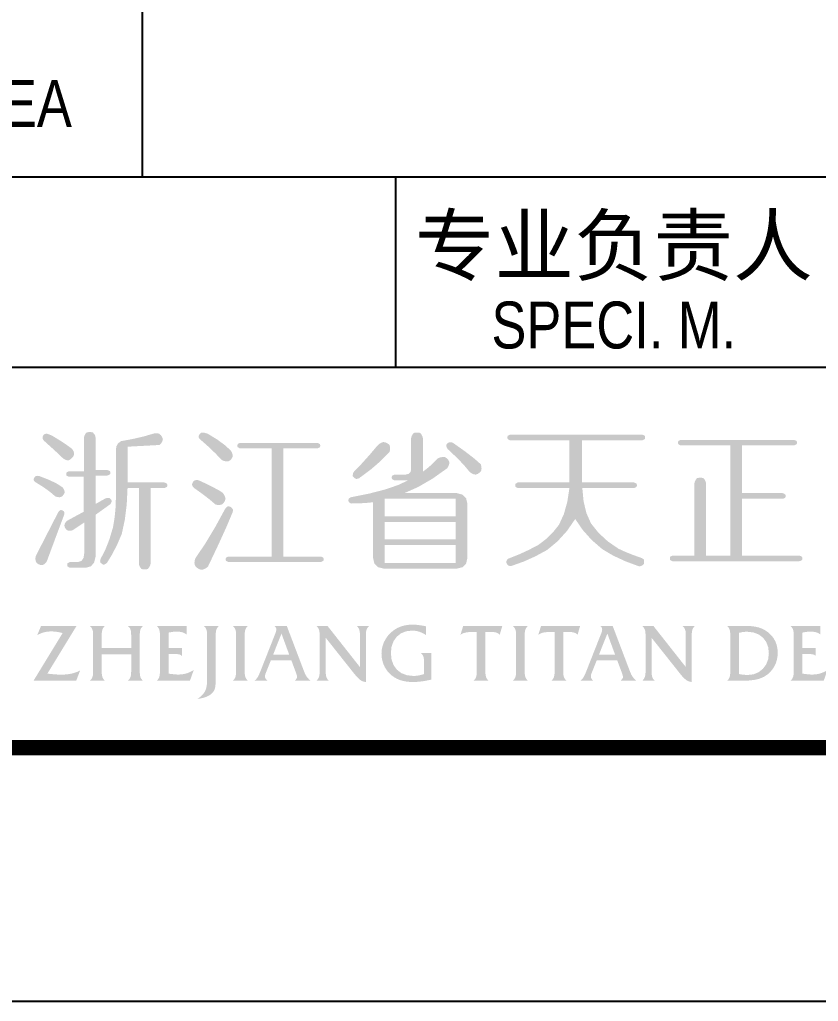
# Model space of a CAD drawing. Header units: millimetres. Extents: x -486 to 22086, y -8497 to 4644.
# Drawn here: x 3350.7 to 3508.2, y 0 to 193.6 of the extents above; entities that cross this region are included whole.
import ezdxf
from ezdxf.enums import TextEntityAlignment as Align

# ---------------------------------------------------------------- set-up
doc = ezdxf.new("R2010")
doc.units = ezdxf.units.MM
doc.layers.add('0DataFlow-BsFrame', color=30, linetype='Continuous')
doc.styles.add('TitleText', font='arial.ttf')

# ---------------------------------------------------------------- blocks, each defined once
blk = doc.blocks.new('titanlogo')
at = {"linetype": 'Continuous'}
h = blk.add_hatch(color=256, dxfattribs=at)
h.paths.add_polyline_path([(-158.997, 11.952), (-159.264, 12.127), (-159.575, 12.315), (-159.698, 12.365), (-159.751, 12.38), (-159.805, 12.38), (-159.861, 12.365), (-159.899, 12.327), (-159.925, 12.281), (-159.939, 12.226), (-159.924, 12.171), (-159.892, 12.121), (-159.844, 12.074), (-159.502, 11.765), (-159.281, 11.561), (-159.183, 11.464), (-159.098, 11.389), (-159.009, 11.344), (-158.914, 11.329), (-158.829, 11.379), (-158.76, 11.441), (-158.707, 11.513), (-158.692, 11.604), (-158.714, 11.696), (-158.774, 11.789)])
h.paths.add_polyline_path([(-159.38, 10.42), (-159.673, 10.562), (-160.034, 10.702), (-160.073, 10.718), (-160.128, 10.724), (-160.178, 10.718), (-160.224, 10.702), (-160.257, 10.664), (-160.28, 10.617), (-160.292, 10.561), (-160.269, 10.52), (-160.237, 10.487), (-160.197, 10.461), (-159.896, 10.274), (-159.644, 10.092), (-159.44, 9.917), (-159.368, 9.891), (-159.291, 9.88), (-159.211, 9.884), (-159.144, 9.935), (-159.094, 9.999), (-159.06, 10.075), (-159.078, 10.149), (-159.109, 10.216), (-159.155, 10.275)])
h.paths.add_polyline_path([(-159.076, 9.206), (-159.071, 9.249), (-159.079, 9.288), (-159.099, 9.323), (-159.138, 9.352), (-159.179, 9.369), (-159.222, 9.374), (-159.262, 9.35), (-159.294, 9.322), (-159.317, 9.29), (-160.197, 7.576), (-160.214, 7.509), (-160.218, 7.432), (-160.204, 7.359), (-160.169, 7.29), (-160.101, 7.241), (-160.024, 7.211), (-159.939, 7.201), (-159.865, 7.243), (-159.807, 7.295), (-159.765, 7.358), (-159.537, 7.976), (-159.307, 8.592)])
h.paths.add_polyline_path([(-157.844, 10.735), (-157.385, 10.735), (-157.343, 10.748), (-157.305, 10.765), (-157.273, 10.786), (-157.263, 10.821), (-157.263, 10.861), (-157.273, 10.904), (-157.305, 10.924), (-157.343, 10.941), (-157.385, 10.953), (-157.844, 10.953), (-157.844, 12.226), (-157.861, 12.303), (-157.896, 12.372), (-157.951, 12.432), (-158.032, 12.448), (-158.114, 12.448), (-158.197, 12.432), (-158.251, 12.372), (-158.287, 12.303), (-158.304, 12.226), (-158.304, 10.904), (-158.897, 10.904), (-158.925, 10.89), (-158.957, 10.873), (-158.992, 10.853), (-159, 10.81), (-159, 10.771), (-158.992, 10.735), (-158.957, 10.715), (-158.925, 10.698), (-158.897, 10.685), (-158.314, 10.685), (-158.314, 9.307), (-158.964, 8.954), (-159.019, 8.901), (-159.056, 8.837), (-159.076, 8.763), (-159.056, 8.69), (-159.019, 8.629), (-158.964, 8.579), (-158.898, 8.556), (-158.827, 8.556), (-158.751, 8.579), (-158.292, 8.881), (-158.292, 7.677), (-158.319, 7.488), (-158.399, 7.371), (-158.533, 7.324), (-158.858, 7.324), (-158.886, 7.311), (-158.917, 7.294), (-158.953, 7.274), (-158.958, 7.227), (-158.958, 7.186), (-158.953, 7.15), (-158.917, 7.13), (-158.886, 7.113), (-158.858, 7.1), (-158.22, 7.1), (-158.028, 7.156), (-157.903, 7.304), (-157.844, 7.542), (-157.844, 9.189), (-157.273, 9.598), (-157.243, 9.636), (-157.22, 9.681), (-157.205, 9.733), (-157.229, 9.776), (-157.26, 9.815), (-157.301, 9.85), (-157.355, 9.856), (-157.405, 9.85), (-157.452, 9.834), (-157.844, 9.615)])
h.paths.add_polyline_path([(-155.059, 10.431), (-155.096, 10.448), (-155.138, 10.461), (-156.584, 10.461), (-156.584, 11.872), (-156.163, 11.895), (-155.745, 11.917), (-155.329, 11.94), (-155.263, 12.001), (-155.217, 12.074), (-155.189, 12.158), (-155.217, 12.245), (-155.263, 12.32), (-155.329, 12.382), (-155.409, 12.405), (-155.493, 12.405), (-155.581, 12.382), (-155.958, 12.273), (-156.378, 12.176), (-156.841, 12.091), (-156.953, 12.009), (-157.02, 11.896), (-157.043, 11.754), (-157.043, 9.867), (-157.055, 9.48), (-157.093, 9.09), (-157.156, 8.696), (-157.299, 8.22), (-157.461, 7.807), (-157.642, 7.458), (-157.661, 7.412), (-157.665, 7.361), (-157.654, 7.307), (-157.623, 7.275), (-157.582, 7.245), (-157.53, 7.217), (-157.48, 7.235), (-157.436, 7.26), (-157.396, 7.29), (-157.187, 7.633), (-156.993, 8.012), (-156.813, 8.428), (-156.693, 8.983), (-156.617, 9.587), (-156.584, 10.242), (-156.136, 10.242), (-156.136, 7.256), (-156.119, 7.179), (-156.083, 7.11), (-156.029, 7.049), (-155.948, 7.034), (-155.868, 7.034), (-155.788, 7.049), (-155.733, 7.11), (-155.696, 7.179), (-155.677, 7.256), (-155.677, 10.242), (-155.138, 10.242), (-155.096, 10.255), (-155.059, 10.272), (-155.027, 10.293), (-155.016, 10.328), (-155.016, 10.367), (-155.027, 10.41)])
h.paths.add_polyline_path([(-152.512, 11.721), (-152.758, 11.944), (-153.06, 12.164), (-153.42, 12.382), (-153.532, 12.416), (-153.585, 12.431), (-153.639, 12.431), (-153.695, 12.416), (-153.739, 12.369), (-153.769, 12.316), (-153.785, 12.259), (-153.763, 12.207), (-153.727, 12.162), (-153.678, 12.124), (-153.378, 11.859), (-153.108, 11.599), (-152.866, 11.346), (-152.782, 11.311), (-152.696, 11.294), (-152.608, 11.296), (-152.536, 11.338), (-152.478, 11.4), (-152.434, 11.48), (-152.443, 11.567), (-152.469, 11.647)])
h.paths.add_polyline_path([(-152.942, 10.13), (-153.181, 10.259), (-153.554, 10.444), (-153.773, 10.545), (-153.837, 10.558), (-153.9, 10.552), (-153.963, 10.528), (-154.002, 10.481), (-154.028, 10.431), (-154.042, 10.377), (-154.02, 10.315), (-153.984, 10.265), (-153.936, 10.226), (-153.624, 10.004), (-153.353, 9.795), (-153.123, 9.598), (-153.033, 9.575), (-152.944, 9.575), (-152.854, 9.598), (-152.79, 9.66), (-152.745, 9.732), (-152.72, 9.817), (-152.743, 9.91), (-152.782, 9.991), (-152.837, 10.058)])
h.paths.add_polyline_path([(-152.684, 8.706), (-152.445, 9.274), (-152.418, 9.374), (-152.433, 9.401), (-152.457, 9.436), (-152.49, 9.48), (-152.536, 9.507), (-152.585, 9.518), (-152.636, 9.515), (-152.677, 9.487), (-152.713, 9.452), (-152.743, 9.407), (-153.126, 8.703), (-153.514, 8.059), (-153.907, 7.475), (-153.939, 7.383), (-153.945, 7.286), (-153.924, 7.184), (-153.855, 7.105), (-153.773, 7.049), (-153.678, 7.016), (-153.576, 7.038), (-153.486, 7.083), (-153.409, 7.15), (-153.006, 7.999)])
h.paths.add_polyline_path([(-150.445, 11.805), (-149.107, 11.805), (-149.065, 11.818), (-149.027, 11.835), (-148.995, 11.856), (-148.985, 11.891), (-148.985, 11.93), (-148.995, 11.973), (-149.027, 11.994), (-149.065, 12.011), (-149.107, 12.024), (-152.12, 12.024), (-152.149, 12.024), (-152.177, 12.011), (-152.208, 11.994), (-152.244, 11.973), (-152.249, 11.93), (-152.249, 11.891), (-152.244, 11.856), (-152.208, 11.835), (-152.177, 11.818), (-152.149, 11.805), (-150.905, 11.805), (-150.905, 7.542), (-152.608, 7.542), (-152.638, 7.529), (-152.67, 7.512), (-152.703, 7.492), (-152.71, 7.449), (-152.71, 7.409), (-152.703, 7.374), (-152.67, 7.354), (-152.638, 7.337), (-152.608, 7.324), (-148.972, 7.324), (-148.928, 7.337), (-148.891, 7.354), (-148.86, 7.374), (-148.848, 7.409), (-148.848, 7.449), (-148.86, 7.492), (-148.891, 7.512), (-148.928, 7.529), (-148.972, 7.542), (-150.445, 7.542)])
h.paths.add_polyline_path([(-146.252, 11.666), (-146.227, 11.758), (-146.227, 11.849), (-146.252, 11.94), (-146.321, 11.998), (-146.401, 12.037), (-146.493, 12.057), (-146.578, 12.027), (-146.655, 11.982), (-146.722, 11.923), (-147.032, 11.557), (-147.347, 11.206), (-147.669, 10.87), (-147.692, 10.814), (-147.701, 10.758), (-147.698, 10.702), (-147.66, 10.661), (-147.615, 10.627), (-147.563, 10.601), (-147.503, 10.608), (-147.448, 10.631), (-147.4, 10.668), (-146.979, 10.981), (-146.596, 11.313)], flags=17)
h.paths.add_polyline_path([(-142.917, 11.413), (-143.283, 11.695), (-143.748, 12.024), (-143.801, 12.041), (-143.855, 12.046), (-143.911, 12.04), (-143.957, 12.013), (-143.992, 11.973), (-144.017, 11.923), (-144.005, 11.869), (-143.982, 11.818), (-143.95, 11.772), (-143.596, 11.439), (-143.312, 11.144), (-143.098, 10.886), (-143.029, 10.829), (-142.947, 10.79), (-142.852, 10.769), (-142.768, 10.801), (-142.697, 10.851), (-142.639, 10.92), (-142.623, 11.001), (-142.626, 11.087), (-142.65, 11.178)])
h.paths.add_polyline_path([(-143.978, 11.021), (-143.926, 11.102), (-143.898, 11.188), (-143.894, 11.278), (-143.939, 11.359), (-143.999, 11.421), (-144.073, 11.464), (-144.168, 11.465), (-144.257, 11.449), (-144.342, 11.413), (-144.535, 11.218), (-144.733, 11.042), (-144.936, 10.886), (-144.936, 12.209), (-144.956, 12.286), (-144.993, 12.355), (-145.048, 12.416), (-145.129, 12.431), (-145.209, 12.431), (-145.288, 12.416), (-145.343, 12.355), (-145.38, 12.286), (-145.4, 12.209), (-145.4, 10.971), (-145.426, 10.866), (-145.502, 10.799), (-145.63, 10.769), (-146.062, 10.769), (-146.09, 10.756), (-146.121, 10.739), (-146.156, 10.718), (-146.162, 10.675), (-146.162, 10.636), (-146.156, 10.601), (-146.121, 10.577), (-146.09, 10.558), (-146.062, 10.545), (-145.518, 10.545), (-145.916, 10.359), (-146.421, 10.186), (-147.034, 10.028), (-147.753, 9.884), (-147.795, 9.869), (-147.83, 9.847), (-147.859, 9.817), (-147.872, 9.774), (-147.872, 9.734), (-147.859, 9.699), (-147.83, 9.669), (-147.795, 9.647), (-147.753, 9.632), (-147.454, 9.638), (-147.171, 9.654), (-146.902, 9.682), (-146.902, 7.492), (-146.848, 7.263), (-146.707, 7.121), (-146.481, 7.066), (-143.596, 7.066), (-143.371, 7.121), (-143.231, 7.263), (-143.177, 7.492), (-143.177, 9.615), (-143.231, 9.841), (-143.371, 9.983), (-143.596, 10.04), (-145.669, 10.04), (-145.12, 10.284), (-144.556, 10.611)])
h.paths.add_polyline_path([(-143.641, 9.817), (-143.641, 9.122), (-146.442, 9.122), (-146.442, 9.817)], flags=16)
h.paths.add_polyline_path([(-143.641, 8.898), (-143.641, 8.22), (-146.442, 8.22), (-146.442, 8.898)], flags=16)
h.paths.add_polyline_path([(-143.641, 8.002), (-143.641, 7.29), (-146.442, 7.29), (-146.442, 8.002)], flags=16)
h.paths.add_polyline_path([(-138.647, 10.242), (-136.613, 10.242), (-136.571, 10.255), (-136.536, 10.272), (-136.506, 10.293), (-136.494, 10.328), (-136.494, 10.367), (-136.506, 10.41), (-136.536, 10.431), (-136.571, 10.448), (-136.613, 10.461), (-138.657, 10.461), (-138.657, 12.124), (-136.288, 12.124), (-136.246, 12.138), (-136.211, 12.154), (-136.182, 12.175), (-136.169, 12.211), (-136.169, 12.252), (-136.182, 12.298), (-136.211, 12.319), (-136.246, 12.335), (-136.288, 12.348), (-141.497, 12.348), (-141.528, 12.335), (-141.56, 12.319), (-141.593, 12.298), (-141.6, 12.252), (-141.6, 12.211), (-141.593, 12.175), (-141.56, 12.154), (-141.528, 12.138), (-141.497, 12.124), (-139.156, 12.124), (-139.156, 10.461), (-141.19, 10.461), (-141.217, 10.448), (-141.249, 10.431), (-141.285, 10.41), (-141.29, 10.367), (-141.29, 10.328), (-141.285, 10.293), (-141.249, 10.272), (-141.217, 10.255), (-141.19, 10.242), (-139.156, 10.242), (-139.239, 9.696), (-139.375, 9.214), (-139.565, 8.798), (-139.805, 8.497), (-140.075, 8.232), (-140.377, 8.002), (-140.768, 7.797), (-141.164, 7.616), (-141.564, 7.458), (-141.606, 7.421), (-141.634, 7.376), (-141.648, 7.324), (-141.634, 7.271), (-141.606, 7.224), (-141.564, 7.184), (-141.512, 7.169), (-141.458, 7.169), (-141.403, 7.184), (-140.952, 7.345), (-140.496, 7.55), (-140.036, 7.8), (-139.626, 8.138), (-139.256, 8.545), (-138.927, 9.021), (-138.629, 8.585), (-138.274, 8.19), (-137.862, 7.834), (-137.441, 7.583), (-136.953, 7.356), (-136.4, 7.15), (-136.331, 7.168), (-136.271, 7.198), (-136.221, 7.24), (-136.209, 7.305), (-136.209, 7.367), (-136.221, 7.425), (-136.294, 7.474), (-136.363, 7.507), (-136.428, 7.526), (-136.696, 7.622), (-136.961, 7.73), (-137.223, 7.85), (-137.645, 8.141), (-138.005, 8.473), (-138.304, 8.847), (-138.482, 9.244), (-138.596, 9.709)])
h.paths.add_polyline_path([(-133.765, 10.428), (-133.785, 10.503), (-133.82, 10.572), (-133.872, 10.634), (-133.954, 10.649), (-134.037, 10.649), (-134.119, 10.634), (-134.173, 10.572), (-134.208, 10.503), (-134.225, 10.428), (-134.225, 7.576), (-135.093, 7.576), (-135.121, 7.563), (-135.153, 7.546), (-135.189, 7.526), (-135.194, 7.483), (-135.194, 7.444), (-135.189, 7.407), (-135.153, 7.387), (-135.121, 7.37), (-135.093, 7.358), (-130.086, 7.358), (-130.044, 7.37), (-130.009, 7.387), (-129.98, 7.407), (-129.967, 7.444), (-129.967, 7.483), (-129.98, 7.526), (-130.009, 7.546), (-130.044, 7.563), (-130.086, 7.576), (-132.348, 7.576), (-132.348, 9.817), (-130.746, 9.817), (-130.704, 9.83), (-130.669, 9.846), (-130.64, 9.867), (-130.627, 9.903), (-130.627, 9.942), (-130.64, 9.985), (-130.669, 10.006), (-130.704, 10.024), (-130.746, 10.04), (-132.348, 10.04), (-132.348, 11.923), (-130.304, 11.923), (-130.261, 11.936), (-130.224, 11.953), (-130.192, 11.973), (-130.182, 12.009), (-130.182, 12.048), (-130.192, 12.091), (-130.224, 12.111), (-130.261, 12.128), (-130.304, 12.142), (-134.768, 12.142), (-134.796, 12.128), (-134.828, 12.111), (-134.864, 12.091), (-134.869, 12.048), (-134.869, 12.009), (-134.864, 11.973), (-134.828, 11.953), (-134.796, 11.936), (-134.768, 11.923), (-132.808, 11.923), (-132.808, 7.576), (-133.765, 7.576)])
h = blk.add_hatch(color=256, dxfattribs=at)
h.paths.add_polyline_path([(-158.597, 4.802), (-159.997, 4.802), (-160.146, 4.442), (-160.055, 4.488), (-159.964, 4.525), (-159.875, 4.553), (-159.786, 4.572), (-159.694, 4.584), (-159.599, 4.588), (-159.532, 4.586), (-159.461, 4.581), (-159.387, 4.573), (-159.309, 4.56), (-159.229, 4.544), (-159.144, 4.524), (-160.292, 2.645), (-158.609, 2.645), (-158.453, 3.049), (-158.558, 2.998), (-158.67, 2.957), (-158.79, 2.925), (-158.917, 2.902), (-159.054, 2.889), (-159.198, 2.884), (-159.266, 2.885), (-159.341, 2.888), (-159.424, 2.893), (-159.517, 2.901), (-159.625, 2.911), (-159.745, 2.924)])
h.paths.add_polyline_path([(-156.103, 4.423), (-156.099, 4.522), (-156.089, 4.603), (-156.073, 4.664), (-156.049, 4.714), (-156.016, 4.76), (-155.975, 4.802), (-156.567, 4.802), (-156.525, 4.76), (-156.492, 4.714), (-156.468, 4.664), (-156.452, 4.603), (-156.443, 4.522), (-156.44, 4.423), (-156.44, 3.94), (-157.603, 3.94), (-157.603, 4.423), (-157.6, 4.522), (-157.59, 4.603), (-157.574, 4.664), (-157.551, 4.714), (-157.518, 4.76), (-157.476, 4.802), (-158.067, 4.802), (-158.026, 4.76), (-157.994, 4.714), (-157.97, 4.664), (-157.953, 4.603), (-157.943, 4.522), (-157.94, 4.423), (-157.94, 3.026), (-157.943, 2.927), (-157.953, 2.847), (-157.97, 2.785), (-157.994, 2.735), (-158.026, 2.688), (-158.067, 2.645), (-157.476, 2.645), (-157.518, 2.688), (-157.551, 2.735), (-157.574, 2.785), (-157.59, 2.847), (-157.6, 2.927), (-157.603, 3.026), (-157.603, 3.691), (-156.44, 3.691), (-156.44, 3.026), (-156.443, 2.927), (-156.452, 2.847), (-156.468, 2.785), (-156.492, 2.735), (-156.525, 2.688), (-156.567, 2.645), (-155.975, 2.645), (-156.017, 2.688), (-156.05, 2.735), (-156.074, 2.785), (-156.09, 2.847), (-156.099, 2.927), (-156.103, 3.026)])
h.paths.add_polyline_path([(-154.965, 4.541), (-154.901, 4.554), (-154.842, 4.564), (-154.787, 4.572), (-154.736, 4.577), (-154.688, 4.581), (-154.644, 4.582), (-154.564, 4.578), (-154.491, 4.569), (-154.425, 4.554), (-154.364, 4.531), (-154.306, 4.501), (-154.251, 4.463), (-154.251, 4.802), (-155.433, 4.802), (-155.392, 4.76), (-155.359, 4.714), (-155.335, 4.664), (-155.319, 4.602), (-155.309, 4.522), (-155.306, 4.423), (-155.306, 3.027), (-155.309, 2.928), (-155.319, 2.847), (-155.335, 2.785), (-155.359, 2.735), (-155.392, 2.688), (-155.433, 2.645), (-154.123, 2.645), (-153.973, 3.067), (-154.067, 3.012), (-154.163, 2.966), (-154.26, 2.932), (-154.36, 2.907), (-154.463, 2.892), (-154.571, 2.887), (-154.622, 2.888), (-154.68, 2.891), (-154.743, 2.897), (-154.812, 2.904), (-154.886, 2.913), (-154.965, 2.924), (-154.965, 3.698), (-154.771, 3.698), (-154.67, 3.696), (-154.592, 3.69), (-154.538, 3.68), (-154.498, 3.665), (-154.465, 3.645), (-154.437, 3.619), (-154.437, 3.932), (-154.965, 3.932)])
h.paths.add_polyline_path([(-153.107, 4.423), (-153.104, 4.522), (-153.095, 4.603), (-153.079, 4.664), (-153.055, 4.714), (-153.022, 4.76), (-152.98, 4.802), (-153.572, 4.802), (-153.531, 4.76), (-153.498, 4.714), (-153.474, 4.664), (-153.458, 4.603), (-153.448, 4.522), (-153.445, 4.423), (-153.445, 2.683), (-153.454, 2.498), (-153.481, 2.347), (-153.527, 2.228), (-153.596, 2.126), (-153.694, 2.026), (-153.82, 1.926), (-153.702, 1.945), (-153.592, 1.971), (-153.492, 2.004), (-153.402, 2.044), (-153.325, 2.09), (-153.261, 2.142), (-153.21, 2.198), (-153.17, 2.259), (-153.141, 2.325), (-153.122, 2.41), (-153.111, 2.53), (-153.107, 2.683)])
h.paths.add_polyline_path([(-151.965, 4.423), (-151.962, 4.522), (-151.953, 4.603), (-151.937, 4.664), (-151.913, 4.714), (-151.88, 4.76), (-151.838, 4.802), (-152.43, 4.802), (-152.388, 4.76), (-152.355, 4.714), (-152.331, 4.664), (-152.315, 4.603), (-152.306, 4.522), (-152.302, 4.423), (-152.302, 3.027), (-152.306, 2.928), (-152.315, 2.847), (-152.331, 2.785), (-152.355, 2.735), (-152.388, 2.688), (-152.43, 2.645), (-151.838, 2.645), (-151.88, 2.688), (-151.913, 2.735), (-151.937, 2.785), (-151.953, 2.847), (-151.962, 2.928), (-151.965, 3.027)])
h.paths.add_polyline_path([(-150.302, 4.802), (-150.793, 4.802), (-150.768, 4.782), (-150.748, 4.761), (-150.734, 4.74), (-150.724, 4.719), (-150.718, 4.696), (-150.716, 4.672), (-150.717, 4.649), (-150.72, 4.624), (-150.726, 4.597), (-150.733, 4.569), (-150.742, 4.541), (-150.753, 4.512), (-151.361, 2.972), (-151.396, 2.891), (-151.43, 2.821), (-151.464, 2.765), (-151.499, 2.717), (-151.537, 2.678), (-151.578, 2.645), (-151.069, 2.645), (-151.099, 2.675), (-151.123, 2.703), (-151.141, 2.729), (-151.154, 2.753), (-151.161, 2.776), (-151.164, 2.797), (-151.163, 2.822), (-151.16, 2.846), (-151.157, 2.869), (-151.151, 2.892), (-151.144, 2.915), (-151.136, 2.937), (-150.929, 3.453), (-150.124, 3.453), (-149.936, 2.944), (-149.932, 2.931), (-149.911, 2.872), (-149.899, 2.823), (-149.894, 2.785), (-149.904, 2.751), (-149.932, 2.707), (-149.987, 2.645), (-149.369, 2.645), (-149.424, 2.694), (-149.471, 2.744), (-149.512, 2.795), (-149.547, 2.851), (-149.582, 2.918), (-149.615, 2.994)])
h.paths.add_polyline_path([(-150.843, 3.669), (-150.513, 4.503), (-150.207, 3.669)], flags=16)
h.paths.add_polyline_path([(-148.768, 4.338), (-147.654, 2.934), (-147.557, 2.817), (-147.472, 2.729), (-147.399, 2.668), (-147.33, 2.629), (-147.258, 2.604), (-147.183, 2.595), (-147.183, 4.423), (-147.18, 4.522), (-147.171, 4.603), (-147.155, 4.664), (-147.131, 4.714), (-147.098, 4.76), (-147.056, 4.802), (-147.545, 4.802), (-147.504, 4.76), (-147.471, 4.714), (-147.447, 4.664), (-147.431, 4.603), (-147.421, 4.522), (-147.418, 4.423), (-147.418, 3.182), (-148.695, 4.802), (-149.133, 4.802), (-149.092, 4.76), (-149.059, 4.714), (-149.035, 4.664), (-149.019, 4.603), (-149.009, 4.522), (-149.006, 4.423), (-149.006, 3.027), (-149.009, 2.928), (-149.019, 2.847), (-149.035, 2.785), (-149.059, 2.735), (-149.092, 2.688), (-149.133, 2.645), (-148.644, 2.645), (-148.685, 2.687), (-148.717, 2.732), (-148.74, 2.782), (-148.756, 2.843), (-148.765, 2.924), (-148.768, 3.027)])
h.paths.add_polyline_path([(-146.197, 3.735), (-146.172, 3.984), (-146.095, 4.198), (-145.967, 4.378), (-145.798, 4.513), (-145.597, 4.594), (-145.363, 4.621), (-145.269, 4.616), (-145.176, 4.602), (-145.085, 4.578), (-144.995, 4.544), (-144.903, 4.5), (-144.81, 4.445), (-144.81, 4.788), (-144.912, 4.809), (-145.009, 4.826), (-145.101, 4.839), (-145.188, 4.848), (-145.271, 4.853), (-145.348, 4.855), (-145.511, 4.847), (-145.666, 4.821), (-145.813, 4.778), (-145.95, 4.718), (-146.076, 4.641), (-146.192, 4.548), (-146.305, 4.43), (-146.398, 4.301), (-146.472, 4.163), (-146.525, 4.017), (-146.558, 3.865), (-146.568, 3.707), (-146.553, 3.517), (-146.507, 3.337), (-146.431, 3.166), (-146.328, 3.011), (-146.202, 2.88), (-146.053, 2.772), (-145.951, 2.717), (-145.841, 2.672), (-145.724, 2.638), (-145.599, 2.613), (-145.463, 2.598), (-145.318, 2.593), (-145.212, 2.596), (-145.102, 2.604), (-144.985, 2.617), (-144.862, 2.636), (-144.732, 2.66), (-144.596, 2.69), (-144.596, 3.74), (-145.016, 3.74), (-144.974, 3.697), (-144.942, 3.651), (-144.918, 3.601), (-144.902, 3.54), (-144.892, 3.46), (-144.889, 3.361), (-144.889, 2.906), (-144.965, 2.883), (-145.038, 2.864), (-145.109, 2.85), (-145.178, 2.84), (-145.244, 2.834), (-145.309, 2.832), (-145.562, 2.86), (-145.779, 2.941), (-145.957, 3.076), (-146.09, 3.257), (-146.171, 3.477)])
h.paths.add_polyline_path([(-142.472, 4.566), (-142.23, 4.566), (-142.155, 4.563), (-142.089, 4.554), (-142.032, 4.539), (-141.983, 4.518), (-141.941, 4.489), (-141.905, 4.454), (-141.804, 4.802), (-143.347, 4.802), (-143.454, 4.448), (-143.405, 4.486), (-143.345, 4.516), (-143.275, 4.538), (-143.193, 4.554), (-143.096, 4.563), (-142.983, 4.566), (-142.809, 4.566), (-142.809, 3.027), (-142.812, 2.928), (-142.822, 2.847), (-142.838, 2.785), (-142.862, 2.735), (-142.894, 2.688), (-142.937, 2.645), (-142.345, 2.645), (-142.386, 2.688), (-142.418, 2.735), (-142.442, 2.785), (-142.459, 2.847), (-142.469, 2.928), (-142.472, 3.027)])
h.paths.add_polyline_path([(-140.921, 4.423), (-140.918, 4.522), (-140.909, 4.603), (-140.893, 4.664), (-140.869, 4.714), (-140.836, 4.76), (-140.794, 4.802), (-141.386, 4.802), (-141.344, 4.76), (-141.311, 4.714), (-141.287, 4.664), (-141.271, 4.603), (-141.262, 4.522), (-141.258, 4.423), (-141.258, 3.027), (-141.262, 2.928), (-141.271, 2.847), (-141.287, 2.785), (-141.311, 2.735), (-141.344, 2.688), (-141.386, 2.645), (-140.794, 2.645), (-140.836, 2.688), (-140.869, 2.735), (-140.893, 2.785), (-140.909, 2.847), (-140.918, 2.928), (-140.921, 3.027)])
h.paths.add_polyline_path([(-139.402, 4.566), (-139.159, 4.566), (-139.084, 4.563), (-139.018, 4.554), (-138.961, 4.539), (-138.912, 4.518), (-138.87, 4.489), (-138.835, 4.454), (-138.734, 4.802), (-140.277, 4.802), (-140.384, 4.448), (-140.334, 4.486), (-140.275, 4.516), (-140.205, 4.538), (-140.123, 4.554), (-140.025, 4.563), (-139.913, 4.566), (-139.739, 4.566), (-139.739, 3.027), (-139.742, 2.928), (-139.752, 2.847), (-139.768, 2.785), (-139.791, 2.735), (-139.824, 2.688), (-139.866, 2.645), (-139.274, 2.645), (-139.316, 2.688), (-139.348, 2.735), (-139.372, 2.785), (-139.388, 2.847), (-139.398, 2.928), (-139.402, 3.027)])
h = blk.add_hatch(color=256, dxfattribs=at)
h.paths.add_polyline_path([(-137.449, 4.802), (-137.94, 4.802), (-137.915, 4.782), (-137.896, 4.761), (-137.882, 4.74), (-137.871, 4.719), (-137.866, 4.696), (-137.864, 4.672), (-137.865, 4.649), (-137.868, 4.624), (-137.873, 4.597), (-137.88, 4.569), (-137.889, 4.541), (-137.901, 4.512), (-138.508, 2.972), (-138.543, 2.891), (-138.578, 2.821), (-138.612, 2.765), (-138.647, 2.717), (-138.685, 2.678), (-138.726, 2.645), (-138.216, 2.645), (-138.246, 2.675), (-138.27, 2.703), (-138.288, 2.729), (-138.301, 2.753), (-138.309, 2.776), (-138.311, 2.797), (-138.31, 2.822), (-138.308, 2.846), (-138.304, 2.869), (-138.299, 2.892), (-138.292, 2.915), (-138.283, 2.937), (-138.076, 3.453), (-137.272, 3.453), (-137.083, 2.944), (-137.079, 2.931), (-137.059, 2.872), (-137.046, 2.823), (-137.042, 2.785), (-137.051, 2.751), (-137.08, 2.707), (-137.134, 2.645), (-136.517, 2.645), (-136.571, 2.694), (-136.619, 2.744), (-136.659, 2.795), (-136.695, 2.851), (-136.729, 2.918), (-136.762, 2.994)])
h.paths.add_polyline_path([(-137.354, 3.669), (-137.991, 3.669), (-137.66, 4.503)], flags=16)
h.paths.add_polyline_path([(-135.916, 4.338), (-134.801, 2.934), (-134.704, 2.817), (-134.619, 2.729), (-134.546, 2.668), (-134.477, 2.629), (-134.405, 2.604), (-134.331, 2.595), (-134.331, 4.423), (-134.328, 4.522), (-134.318, 4.603), (-134.302, 4.664), (-134.279, 4.714), (-134.246, 4.76), (-134.204, 4.802), (-134.692, 4.802), (-134.651, 4.76), (-134.619, 4.714), (-134.595, 4.664), (-134.578, 4.603), (-134.569, 4.522), (-134.565, 4.423), (-134.565, 3.182), (-135.842, 4.802), (-136.28, 4.802), (-136.239, 4.76), (-136.207, 4.714), (-136.183, 4.664), (-136.166, 4.603), (-136.156, 4.522), (-136.153, 4.423), (-136.153, 3.027), (-136.156, 2.928), (-136.166, 2.847), (-136.183, 2.785), (-136.207, 2.735), (-136.239, 2.688), (-136.28, 2.645), (-135.792, 2.645), (-135.833, 2.687), (-135.864, 2.732), (-135.888, 2.782), (-135.903, 2.843), (-135.912, 2.924), (-135.916, 3.027)])
h.paths.add_polyline_path([(-130.941, 3.756), (-130.951, 3.914), (-130.983, 4.062), (-131.036, 4.201), (-131.109, 4.329), (-131.203, 4.445), (-131.318, 4.55), (-131.433, 4.631), (-131.555, 4.695), (-131.683, 4.743), (-131.826, 4.776), (-131.993, 4.796), (-132.183, 4.802), (-132.935, 4.802), (-132.894, 4.761), (-132.862, 4.716), (-132.839, 4.668), (-132.823, 4.607), (-132.814, 4.526), (-132.811, 4.423), (-132.811, 3.027), (-132.814, 2.925), (-132.823, 2.843), (-132.839, 2.782), (-132.862, 2.732), (-132.894, 2.687), (-132.935, 2.645), (-132.285, 2.645), (-132.039, 2.654), (-131.825, 2.682), (-131.643, 2.729), (-131.487, 2.796), (-131.347, 2.887), (-131.223, 3.001), (-131.137, 3.107), (-131.066, 3.221), (-131.011, 3.344), (-130.972, 3.474), (-130.949, 3.611)])
h.paths.add_polyline_path([(-132.47, 4.53), (-132.415, 4.544), (-132.359, 4.556), (-132.304, 4.565), (-132.25, 4.57), (-132.196, 4.574), (-132.143, 4.575), (-131.902, 4.549), (-131.695, 4.472), (-131.523, 4.343), (-131.394, 4.172), (-131.316, 3.967), (-131.29, 3.729), (-131.316, 3.495), (-131.394, 3.29), (-131.524, 3.113), (-131.695, 2.978), (-131.893, 2.897), (-132.119, 2.87), (-132.163, 2.871), (-132.213, 2.874), (-132.267, 2.879), (-132.328, 2.885), (-132.395, 2.895), (-132.47, 2.906)], flags=16)
h.paths.add_polyline_path([(-129.44, 3.932), (-129.968, 3.932), (-129.968, 4.541), (-129.904, 4.554), (-129.844, 4.564), (-129.789, 4.572), (-129.738, 4.577), (-129.691, 4.581), (-129.646, 4.582), (-129.567, 4.578), (-129.494, 4.569), (-129.428, 4.554), (-129.366, 4.531), (-129.308, 4.501), (-129.254, 4.463), (-129.254, 4.802), (-130.435, 4.802), (-130.394, 4.76), (-130.362, 4.714), (-130.338, 4.664), (-130.321, 4.602), (-130.312, 4.522), (-130.308, 4.423), (-130.308, 3.027), (-130.312, 2.928), (-130.321, 2.847), (-130.338, 2.785), (-130.362, 2.735), (-130.394, 2.688), (-130.435, 2.645), (-129.126, 2.645), (-128.975, 3.067), (-129.07, 3.012), (-129.166, 2.966), (-129.263, 2.932), (-129.362, 2.907), (-129.466, 2.892), (-129.573, 2.887), (-129.625, 2.888), (-129.682, 2.891), (-129.746, 2.897), (-129.815, 2.904), (-129.889, 2.913), (-129.968, 2.924), (-129.968, 3.698), (-129.774, 3.698), (-129.672, 3.696), (-129.595, 3.69), (-129.54, 3.68), (-129.501, 3.665), (-129.467, 3.645), (-129.44, 3.619)])
h.paths.add_polyline_path([(-127.945, 3.998), (-128.077, 4.076), (-128.161, 4.14), (-128.21, 4.201), (-128.24, 4.268), (-128.249, 4.341), (-128.237, 4.42), (-128.199, 4.489), (-128.137, 4.548), (-128.054, 4.592), (-127.954, 4.618), (-127.839, 4.627), (-127.743, 4.621), (-127.649, 4.605), (-127.558, 4.577), (-127.468, 4.538), (-127.378, 4.488), (-127.289, 4.426), (-127.289, 4.788), (-127.387, 4.806), (-127.48, 4.821), (-127.569, 4.832), (-127.652, 4.839), (-127.731, 4.844), (-127.805, 4.846), (-128.036, 4.829), (-128.232, 4.777), (-128.393, 4.691), (-128.511, 4.576), (-128.583, 4.437), (-128.607, 4.274), (-128.594, 4.157), (-128.555, 4.052), (-128.49, 3.957), (-128.389, 3.865), (-128.245, 3.768), (-128.057, 3.665), (-128.021, 3.648), (-127.977, 3.627), (-127.925, 3.602), (-127.731, 3.5), (-127.599, 3.416), (-127.529, 3.348), (-127.512, 3.322), (-127.499, 3.294), (-127.488, 3.266), (-127.48, 3.237), (-127.476, 3.208), (-127.474, 3.179), (-127.489, 3.084), (-127.534, 3.002), (-127.609, 2.932), (-127.709, 2.879), (-127.828, 2.847), (-127.967, 2.836), (-128.083, 2.843), (-128.2, 2.864), (-128.318, 2.898), (-128.437, 2.946), (-128.559, 3.008), (-128.683, 3.084), (-128.58, 2.693), (-128.472, 2.661), (-128.37, 2.635), (-128.273, 2.614), (-128.18, 2.599), (-128.092, 2.591), (-128.009, 2.588), (-127.768, 2.609), (-127.556, 2.674), (-127.372, 2.781), (-127.23, 2.919), (-127.145, 3.076), (-127.117, 3.252), (-127.123, 3.331), (-127.141, 3.407), (-127.17, 3.48), (-127.211, 3.548), (-127.261, 3.609), (-127.321, 3.662), (-127.421, 3.732), (-127.551, 3.805), (-127.71, 3.883), (-127.732, 3.893), (-127.75, 3.901), (-127.763, 3.908)])
h.paths.add_polyline_path([(-126.173, 4.423), (-126.169, 4.522), (-126.16, 4.603), (-126.144, 4.664), (-126.12, 4.714), (-126.087, 4.76), (-126.045, 4.802), (-126.637, 4.802), (-126.595, 4.76), (-126.562, 4.714), (-126.538, 4.664), (-126.523, 4.603), (-126.513, 4.522), (-126.51, 4.423), (-126.51, 3.027), (-126.513, 2.928), (-126.523, 2.847), (-126.538, 2.785), (-126.562, 2.735), (-126.595, 2.688), (-126.637, 2.645), (-126.045, 2.645), (-126.087, 2.688), (-126.12, 2.735), (-126.144, 2.785), (-126.16, 2.847), (-126.169, 2.928), (-126.173, 3.027)])
h.paths.add_polyline_path([(-125.153, 3.984), (-125.076, 4.198), (-124.948, 4.378), (-124.779, 4.513), (-124.578, 4.594), (-124.344, 4.621), (-124.25, 4.616), (-124.157, 4.602), (-124.067, 4.578), (-123.976, 4.544), (-123.884, 4.5), (-123.791, 4.445), (-123.791, 4.788), (-123.893, 4.809), (-123.99, 4.826), (-124.083, 4.839), (-124.17, 4.848), (-124.252, 4.853), (-124.329, 4.855), (-124.492, 4.847), (-124.647, 4.821), (-124.794, 4.778), (-124.931, 4.718), (-125.058, 4.641), (-125.174, 4.548), (-125.286, 4.43), (-125.379, 4.301), (-125.453, 4.163), (-125.507, 4.017), (-125.539, 3.865), (-125.55, 3.707), (-125.534, 3.517), (-125.489, 3.337), (-125.412, 3.166), (-125.309, 3.011), (-125.183, 2.88), (-125.034, 2.772), (-124.932, 2.717), (-124.822, 2.672), (-124.706, 2.638), (-124.58, 2.613), (-124.444, 2.598), (-124.299, 2.593), (-124.194, 2.596), (-124.083, 2.604), (-123.966, 2.617), (-123.843, 2.636), (-123.713, 2.66), (-123.577, 2.69), (-123.577, 3.74), (-123.998, 3.74), (-123.956, 3.697), (-123.923, 3.651), (-123.899, 3.601), (-123.883, 3.54), (-123.874, 3.46), (-123.87, 3.361), (-123.87, 2.906), (-123.946, 2.883), (-124.019, 2.864), (-124.091, 2.85), (-124.159, 2.84), (-124.226, 2.834), (-124.29, 2.832), (-124.544, 2.86), (-124.76, 2.941), (-124.938, 3.076), (-125.072, 3.257), (-125.152, 3.477), (-125.179, 3.735)])
h.paths.add_polyline_path([(-122.613, 4.802), (-123.051, 4.802), (-123.01, 4.76), (-122.978, 4.714), (-122.954, 4.664), (-122.937, 4.603), (-122.927, 4.522), (-122.924, 4.423), (-122.924, 3.027), (-122.927, 2.928), (-122.937, 2.847), (-122.954, 2.785), (-122.978, 2.735), (-123.01, 2.688), (-123.051, 2.645), (-122.562, 2.645), (-122.603, 2.687), (-122.635, 2.732), (-122.658, 2.782), (-122.674, 2.843), (-122.683, 2.924), (-122.687, 3.027), (-122.687, 4.338), (-121.572, 2.934), (-121.475, 2.817), (-121.39, 2.729), (-121.317, 2.668), (-121.248, 2.629), (-121.176, 2.604), (-121.102, 2.595), (-121.102, 4.423), (-121.099, 4.522), (-121.089, 4.603), (-121.073, 4.664), (-121.049, 4.714), (-121.017, 4.76), (-120.975, 4.802), (-121.463, 4.802), (-121.422, 4.76), (-121.39, 4.714), (-121.366, 4.664), (-121.349, 4.603), (-121.339, 4.522), (-121.336, 4.423), (-121.336, 3.182)])
h.paths.add_polyline_path([(-118.811, 3.923), (-118.723, 4.008), (-118.651, 4.091), (-118.594, 4.173), (-118.554, 4.254), (-118.53, 4.334), (-118.522, 4.414), (-118.537, 4.527), (-118.582, 4.629), (-118.656, 4.718), (-118.751, 4.787), (-118.86, 4.829), (-118.98, 4.843), (-119.122, 4.829), (-119.247, 4.788), (-119.355, 4.719), (-119.439, 4.629), (-119.489, 4.527), (-119.505, 4.411), (-119.499, 4.343), (-119.478, 4.272), (-119.444, 4.197), (-119.396, 4.117), (-119.333, 4.033), (-119.257, 3.943), (-119.401, 3.815), (-119.515, 3.694), (-119.6, 3.58), (-119.659, 3.468), (-119.694, 3.355), (-119.706, 3.24), (-119.683, 3.066), (-119.616, 2.913), (-119.503, 2.78), (-119.357, 2.678), (-119.188, 2.617), (-118.996, 2.597), (-118.858, 2.607), (-118.726, 2.638), (-118.601, 2.69), (-118.484, 2.764), (-118.373, 2.858), (-118.268, 2.972), (-118.151, 2.866), (-118.038, 2.782), (-117.931, 2.72), (-117.822, 2.678), (-117.706, 2.653), (-117.584, 2.645), (-117.288, 2.645), (-117.449, 2.745), (-117.598, 2.844), (-117.737, 2.941), (-117.86, 3.033), (-117.965, 3.117), (-118.052, 3.195)])
h.paths.add_polyline_path([(-119.151, 3.663), (-119.057, 3.746), (-118.42, 3.118), (-118.496, 3.03), (-118.575, 2.958), (-118.654, 2.904), (-118.738, 2.866), (-118.828, 2.843), (-118.923, 2.836), (-119.04, 2.849), (-119.142, 2.89), (-119.231, 2.958), (-119.3, 3.045), (-119.341, 3.147), (-119.355, 3.261), (-119.347, 3.344), (-119.323, 3.425), (-119.283, 3.504), (-119.226, 3.583)], flags=16)
h.paths.add_polyline_path([(-119.071, 4.185), (-119.126, 4.246), (-119.167, 4.301), (-119.195, 4.351), (-119.212, 4.398), (-119.218, 4.442), (-119.211, 4.497), (-119.192, 4.546), (-119.159, 4.587), (-119.117, 4.62), (-119.067, 4.639), (-119.012, 4.646), (-118.95, 4.639), (-118.897, 4.62), (-118.852, 4.587), (-118.817, 4.545), (-118.797, 4.496), (-118.79, 4.439), (-118.795, 4.38), (-118.813, 4.323), (-118.843, 4.269), (-118.884, 4.217), (-118.937, 4.166), (-119.002, 4.118)], flags=16)
h.paths.add_polyline_path([(-116.028, 4.541), (-115.964, 4.554), (-115.904, 4.564), (-115.849, 4.572), (-115.798, 4.577), (-115.751, 4.581), (-115.707, 4.582), (-115.627, 4.578), (-115.554, 4.569), (-115.488, 4.554), (-115.426, 4.531), (-115.368, 4.501), (-115.314, 4.463), (-115.314, 4.802), (-116.495, 4.802), (-116.454, 4.76), (-116.422, 4.714), (-116.398, 4.664), (-116.381, 4.602), (-116.372, 4.522), (-116.368, 4.423), (-116.368, 3.027), (-116.372, 2.928), (-116.381, 2.847), (-116.398, 2.785), (-116.422, 2.735), (-116.454, 2.688), (-116.495, 2.645), (-115.186, 2.645), (-115.035, 3.067), (-115.13, 3.012), (-115.226, 2.966), (-115.323, 2.932), (-115.422, 2.907), (-115.526, 2.892), (-115.633, 2.887), (-115.685, 2.888), (-115.742, 2.891), (-115.806, 2.897), (-115.875, 2.904), (-115.949, 2.913), (-116.028, 2.924), (-116.028, 3.698), (-115.834, 3.698), (-115.733, 3.696), (-115.655, 3.69), (-115.6, 3.68), (-115.561, 3.665), (-115.528, 3.645), (-115.5, 3.619), (-115.5, 3.932), (-116.028, 3.932)])
h.paths.add_polyline_path([(-114.27, 4.338), (-113.155, 2.934), (-113.059, 2.817), (-112.974, 2.729), (-112.9, 2.668), (-112.831, 2.629), (-112.759, 2.604), (-112.685, 2.595), (-112.685, 4.423), (-112.682, 4.522), (-112.672, 4.603), (-112.656, 4.664), (-112.633, 4.714), (-112.6, 4.76), (-112.558, 4.802), (-113.046, 4.802), (-113.005, 4.76), (-112.973, 4.714), (-112.949, 4.664), (-112.933, 4.603), (-112.923, 4.522), (-112.919, 4.423), (-112.919, 3.182), (-114.197, 4.802), (-114.634, 4.802), (-114.593, 4.76), (-114.561, 4.714), (-114.537, 4.664), (-114.52, 4.603), (-114.511, 4.522), (-114.507, 4.423), (-114.507, 3.027), (-114.511, 2.928), (-114.52, 2.847), (-114.537, 2.785), (-114.561, 2.735), (-114.593, 2.688), (-114.634, 2.645), (-114.146, 2.645), (-114.187, 2.687), (-114.219, 2.732), (-114.242, 2.782), (-114.257, 2.843), (-114.267, 2.924), (-114.27, 3.027)])
blk = doc.blocks.new('titletext.Equip')
at = {"style": 'TitleText', "width": 0.8}
for s, p in [('UNIT&WORK AREA', (-168.199, 23.929)), ('SPECI. M.', (-137.407, 15.191))]:
    blk.add_text(s, height=1.85, dxfattribs=at).set_placement(p, align=Align.BOTTOM_CENTER)
at = {"style": 'TitleText'}
blk.add_text('专业负责人', height=2.3, dxfattribs=at).set_placement((-137.407, 17.968), align=Align.BOTTOM_CENTER)
blk = doc.blocks.new('title.equip.2017')
for p, q in [((-156, 22.5), (-156, 46)), ((0, 22.5), (-180, 22.5)), ((-146, 15), (-146, 22.5)), ((0, 15), (-180, 15))]:
    blk.add_line(p, q)
for name in ['titletext.Equip', 'titanlogo']:
    blk.add_blockref(name, (0, 0))
at = {"style": 'TitleText'}
for tag, height, p in [('PROJECT2L1', 3.25, (-106, 42)), ('DwgNAME2L1', 3.25, (-28, 42)), ('PROJECT1', 3.25, (-106, 39)), ('DwgNAME1', 3.25, (-28, 39)), ('PROJECT2L2', 3.25, (-106, 36)), ('DwgNAME2L2', 3.25, (-28, 36)), ('EquipNAME', 3.25, (-72, 27.25)), ('UNITNAME', 3.25, (-126.444, 27.25)), ('DwgNo', 3.25, (-20.778, 27.25)), ('ProjM', 3, (-154.5, 18.75)), ('SpeciM', 3, (-120.5, 18.75)), ('Made', 3, (-92, 18.75)), ('Chkd', 3, (-64, 18.75)), ('Appr', 3, (-36, 18.75)), ('AuthD', 3, (-8, 18.75)), ('Stage', 3, (-46, 11.25)), ('Speci', 3, (-10, 11.25)), ('Scale', 3, (-46, 3.75))]:
    blk.add_attdef(tag, text='', height=height, dxfattribs=at).set_placement(p, align=Align.MIDDLE_CENTER)
at = {"style": 'TitleText', "width": 0.8}
for tag, p in [('P', (-24.655, 4.766)), ('PT', (-11.828, 4.766))]:
    blk.add_attdef(tag, text='', height=3, dxfattribs=at).set_placement(p, align=Align.MIDDLE_CENTER)
blk = doc.blocks.new('BsGCTDrawFrame')
at = {"linetype": 'ByBlock', "ltscale": 0.8}
blk.add_lwpolyline([(-830.972, -10), (-830.972, 584), (10.028, 584), (10.028, -10)], close=True, dxfattribs=at)
at = {"color": 0, "const_width": 0.6}
blk.add_lwpolyline([(0, 0), (-806, 0), (-806, 574), (0, 574)], close=True, dxfattribs=at)

msp = doc.modelspace()

# ---------------------------------------------------------------- block references
at = {"layer": '0DataFlow-BsFrame', "xscale": 5, "yscale": 5, "zscale": 5}
for name in ['BsGCTDrawFrame', 'title.equip.2017']:
    msp.add_blockref(name, (4154.86, 50), dxfattribs=at)

doc.saveas('drawing.dxf')
